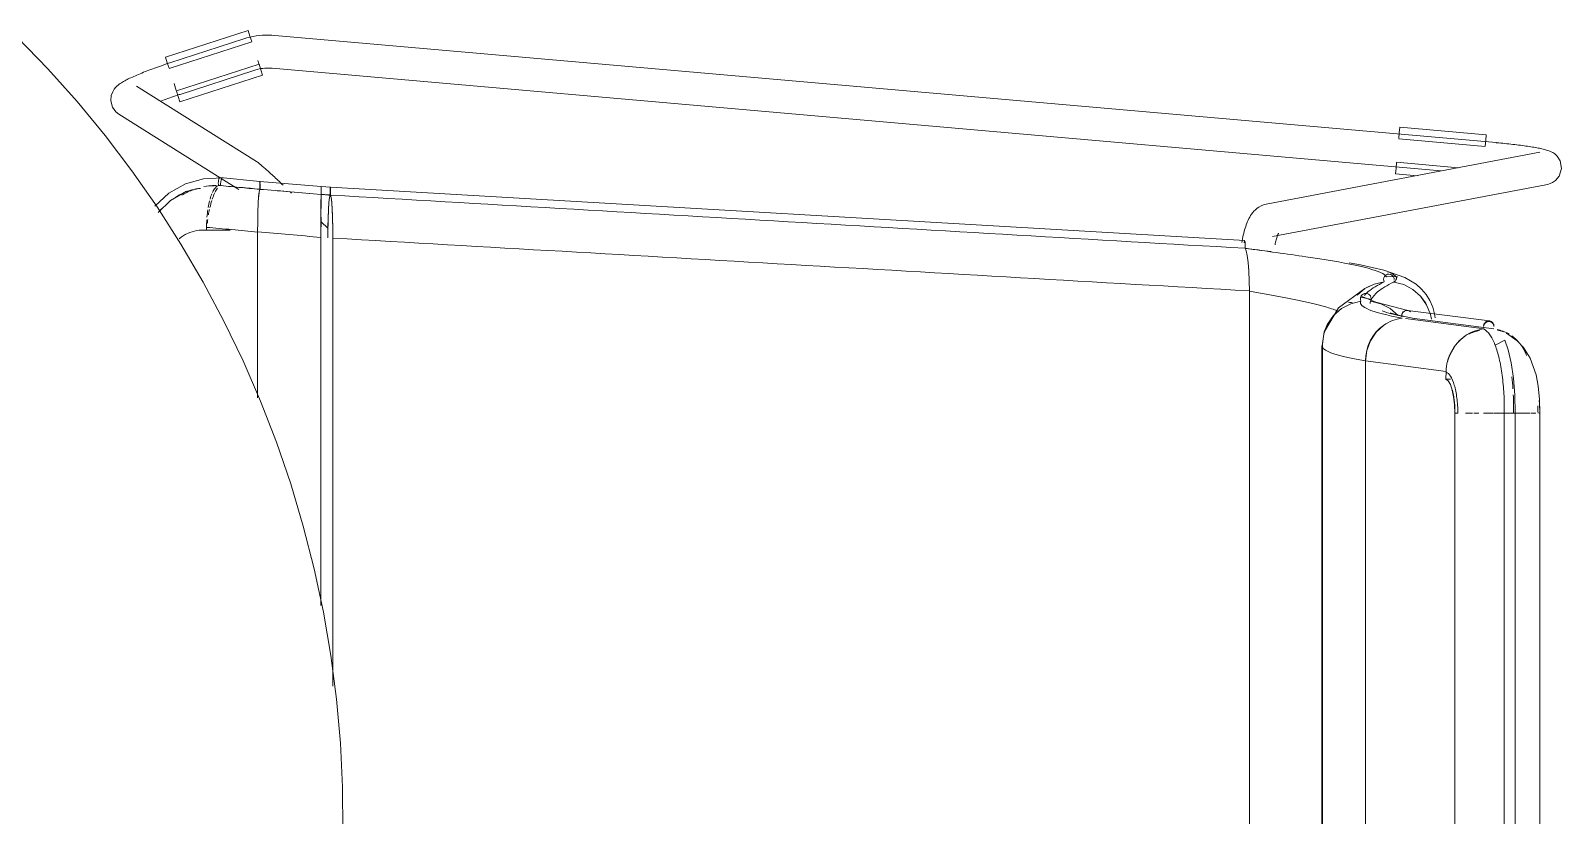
# Model space of a CAD drawing. Header units: millimetres. Extents: x 155927 to 317870, y -36033 to 97293.
# Drawn here: x 160035 to 160591, y 17441 to 17726 of the extents above; entities that cross this region are included whole.
import ezdxf

# ---------------------------------------------------------------- set-up
doc = ezdxf.new("R2010")
doc.units = ezdxf.units.MM
doc.header["$MEASUREMENT"] = 0
doc.layers.add('I-FURN', color=8, linetype='CONTINUOUS', lineweight=9)

msp = doc.modelspace()

# ---------------------------------------------------------------- linework, layer by layer
at = {"layer": 'I-FURN'}
for p, q in [((160041.52, 17712.1), (160030.39, 17723.6)), ((160084.22, 17716.26), (160114.23, 17725.95)), ((160085.53, 17712.21), (160115.54, 17721.9)), ((160112.6, 17722.95), (160085.78, 17714.23)), ((160112.64, 17722.96), (160112.6, 17722.95)), ((160113.73, 17723.29), (160112.64, 17722.96)), ((160114.84, 17723.57), (160113.73, 17723.29)), ((160114.23, 17725.95), (160114.86, 17723.99)), ((160115.96, 17723.82), (160114.84, 17723.57)), ((160114.86, 17723.99), (160115.5, 17722.02)), ((160117.08, 17724.01), (160115.96, 17723.82)), ((160118.21, 17724.16), (160117.08, 17724.01)), ((160119.35, 17724.27), (160118.21, 17724.16)), ((160120.49, 17724.33), (160119.35, 17724.27)), ((160121.63, 17724.34), (160120.49, 17724.33)), ((160122.78, 17724.31), (160121.63, 17724.34)), ((160123.91, 17724.23), (160122.78, 17724.31)), ((160567.24, 17685.28), (160123.91, 17724.23)), ((160084.85, 17714.3), (160084.22, 17716.26)), ((160117.73, 17715.09), (160118.11, 17713.93)), ((160052.18, 17700.17), (160041.52, 17712.1)), ((160072.7, 17709.34), (160073.25, 17709.58)), ((160073.25, 17709.58), (160073.81, 17709.82)), ((160073.81, 17709.82), (160074.39, 17710.06)), ((160074.39, 17710.06), (160074.98, 17710.31)), ((160074.98, 17710.31), (160075.59, 17710.56)), ((160075.59, 17710.56), (160076.22, 17710.81)), ((160076.22, 17710.81), (160076.86, 17711.06)), ((160076.86, 17711.06), (160077.51, 17711.32)), ((160077.51, 17711.32), (160078.18, 17711.57)), ((160078.18, 17711.57), (160078.85, 17711.82)), ((160078.85, 17711.82), (160079.54, 17712.08)), ((160079.54, 17712.08), (160080.24, 17712.33)), ((160080.24, 17712.33), (160080.95, 17712.59)), ((160080.95, 17712.59), (160081.66, 17712.84)), ((160081.66, 17712.84), (160082.39, 17713.09)), ((160082.39, 17713.09), (160083.11, 17713.34)), ((160083.11, 17713.34), (160083.85, 17713.59)), ((160083.85, 17713.59), (160084.58, 17713.84)), ((160084.58, 17713.84), (160085.32, 17714.08)), ((160085.49, 17712.33), (160084.85, 17714.3)), ((160085.32, 17714.08), (160085.78, 17714.23)), ((160118.14, 17713.83), (160088.14, 17704.14)), ((160089.44, 17700.1), (160119.45, 17709.79)), ((160089.49, 17702.82), (160116.31, 17711.53)), ((160116.31, 17711.53), (160116.94, 17711.73)), ((160116.94, 17711.73), (160117.58, 17711.89)), ((160117.58, 17711.89), (160118.23, 17712.03)), ((160118.18, 17713.71), (160118.82, 17711.74)), ((160118.23, 17712.03), (160118.88, 17712.15)), ((160118.82, 17711.74), (160119.45, 17709.79)), ((160118.88, 17712.15), (160119.54, 17712.24)), ((160119.54, 17712.24), (160120.2, 17712.3)), ((160120.2, 17712.3), (160120.86, 17712.33)), ((160120.86, 17712.33), (160121.52, 17712.34)), ((160121.52, 17712.34), (160122.18, 17712.32)), ((160122.18, 17712.32), (160122.84, 17712.28)), ((160122.84, 17712.28), (160122.86, 17712.28)), ((160122.86, 17712.28), (160547.21, 17675)), ((160065.02, 17703.78), (160065.58, 17704.7)), ((160065.58, 17704.7), (160066.1, 17705.32)), ((160066.1, 17705.32), (160066.57, 17705.79)), ((160066.57, 17705.79), (160066.99, 17706.16)), ((160066.99, 17706.16), (160067.4, 17706.47)), ((160067.4, 17706.47), (160067.79, 17706.75)), ((160067.79, 17706.75), (160068.18, 17707)), ((160068.18, 17707), (160068.57, 17707.25)), ((160068.57, 17707.25), (160068.97, 17707.48)), ((160068.97, 17707.48), (160069.38, 17707.71)), ((160069.38, 17707.71), (160069.8, 17707.94)), ((160069.8, 17707.94), (160070.24, 17708.17)), ((160070.24, 17708.17), (160070.7, 17708.4)), ((160070.7, 17708.4), (160071.17, 17708.63)), ((160071.17, 17708.63), (160071.66, 17708.86)), ((160071.66, 17708.86), (160072.17, 17709.1)), ((160072.17, 17709.1), (160072.7, 17709.34)), ((160117.21, 17678.44), (160073.63, 17705.74)), ((160087.3, 17706.72), (160088.1, 17704.24)), ((160088.81, 17702.05), (160088.17, 17704.03)), ((160062.35, 17687.83), (160052.18, 17700.17)), ((160064.32, 17700.43), (160064.5, 17702.4)), ((160064.91, 17698.2), (160064.32, 17700.43)), ((160064.5, 17702.4), (160065.02, 17703.78)), ((160082.51, 17700.38), (160083.14, 17700.61)), ((160083.14, 17700.61), (160083.77, 17700.85)), ((160083.77, 17700.85), (160084.42, 17701.08)), ((160084.42, 17701.08), (160085.07, 17701.32)), ((160085.07, 17701.32), (160085.74, 17701.55)), ((160085.74, 17701.55), (160086.41, 17701.79)), ((160086.41, 17701.79), (160087.09, 17702.02)), ((160087.09, 17702.02), (160087.78, 17702.26)), ((160087.78, 17702.26), (160088.47, 17702.49)), ((160088.47, 17702.49), (160089.16, 17702.71)), ((160089.44, 17700.1), (160088.81, 17702.05)), ((160089.16, 17702.71), (160089.49, 17702.82)), ((160066.13, 17696.47), (160064.91, 17698.2)), ((160066.13, 17696.47), (160067.26, 17695.57)), ((160067.26, 17695.57), (160104.02, 17672.54)), ((160072.03, 17675.08), (160062.35, 17687.83)), ((160531.86, 17686.75), (160532.04, 17688.81)), ((160532.04, 17688.81), (160532.22, 17690.86)), ((160532.22, 17690.86), (160563.63, 17688.1)), ((160563.63, 17688.1), (160563.45, 17686.05)), ((160583.09, 17681.8), (160483.79, 17662.99)), ((160531.85, 17686.63), (160563.26, 17683.87)), ((160563.45, 17686.05), (160563.27, 17683.99)), ((160567.39, 17685.27), (160567.24, 17685.28)), ((160568.15, 17685.2), (160567.39, 17685.27)), ((160568.9, 17685.13), (160568.15, 17685.2)), ((160569.64, 17685.06), (160568.9, 17685.13)), ((160570.39, 17684.99), (160569.64, 17685.06)), ((160571.13, 17684.91), (160570.39, 17684.99)), ((160571.86, 17684.83), (160571.13, 17684.91)), ((160572.59, 17684.75), (160571.86, 17684.83)), ((160573.3, 17684.67), (160572.59, 17684.75)), ((160574.01, 17684.59), (160573.3, 17684.67)), ((160574.71, 17684.5), (160574.01, 17684.59)), ((160575.4, 17684.42), (160574.71, 17684.5)), ((160576.08, 17684.33), (160575.4, 17684.42)), ((160576.74, 17684.24), (160576.08, 17684.33)), ((160577.39, 17684.15), (160576.74, 17684.24)), ((160578.02, 17684.06), (160577.39, 17684.15)), ((160578.64, 17683.97), (160578.02, 17684.06)), ((160579.24, 17683.88), (160578.64, 17683.97)), ((160579.83, 17683.79), (160579.24, 17683.88)), ((160580.4, 17683.7), (160579.83, 17683.79)), ((160580.95, 17683.6), (160580.4, 17683.7)), ((160581.48, 17683.51), (160580.95, 17683.6)), ((160582, 17683.42), (160581.48, 17683.51)), ((160582.49, 17683.32), (160582, 17683.42)), ((160582.97, 17683.23), (160582.49, 17683.32)), ((160583.43, 17683.13), (160582.97, 17683.23)), ((160583.87, 17683.03), (160583.43, 17683.13)), ((160584.3, 17682.93), (160583.87, 17683.03)), ((160584.71, 17682.83), (160584.3, 17682.93)), ((160585.12, 17682.72), (160584.71, 17682.83)), ((160585.51, 17682.6), (160585.12, 17682.72)), ((160585.91, 17682.48), (160585.51, 17682.6)), ((160586.31, 17682.34), (160585.91, 17682.48)), ((160586.74, 17682.17), (160586.31, 17682.34)), ((160587.22, 17681.95), (160586.74, 17682.17)), ((160587.78, 17681.65), (160587.22, 17681.95)), ((160117.21, 17678.44), (160117.54, 17678.22)), ((160117.54, 17678.22), (160117.79, 17678.04)), ((160117.79, 17678.04), (160118.02, 17677.87)), ((160118.02, 17677.87), (160118.24, 17677.69)), ((160118.24, 17677.69), (160118.47, 17677.51)), ((160118.47, 17677.51), (160118.7, 17677.32)), ((160118.7, 17677.32), (160118.94, 17677.12)), ((160118.94, 17677.12), (160119.19, 17676.91)), ((160119.19, 17676.91), (160119.46, 17676.68)), ((160119.46, 17676.68), (160119.74, 17676.43)), ((160119.74, 17676.43), (160120.03, 17676.18)), ((160530.91, 17675.99), (160531.09, 17678.05)), ((160553.58, 17676.2), (160531.1, 17678.18)), ((160588.48, 17681.17), (160587.78, 17681.65)), ((160589.39, 17680.32), (160588.48, 17681.17)), ((160590.43, 17678.66), (160589.39, 17680.32)), ((160590.91, 17675.9), (160590.43, 17678.66)), ((160081.18, 17661.96), (160072.03, 17675.08)), ((160097.97, 17672.2), (160091.45, 17670.33)), ((160104.88, 17672.49), (160097.97, 17672.2)), ((160103.99, 17672.61), (160118.48, 17671.19)), ((160104.39, 17672.31), (160110.84, 17668.27)), ((160118.41, 17670.64), (160118.39, 17670.25)), ((160118.43, 17670.93), (160118.41, 17670.64)), ((160118.41, 17670.63), (160118.43, 17670.93)), ((160118.45, 17671.12), (160118.43, 17670.93)), ((160118.45, 17671.12), (160118.48, 17671.19)), ((160118.48, 17671.19), (160118.45, 17671.12)), ((160118.48, 17671.19), (160140.68, 17669.36)), ((160118.5, 17671.13), (160118.48, 17671.19)), ((160118.48, 17671.19), (160118.5, 17671.12)), ((160118.53, 17670.94), (160118.5, 17671.13)), ((160118.5, 17671.12), (160118.53, 17670.93)), ((160118.55, 17670.65), (160118.53, 17670.94)), ((160118.53, 17670.93), (160118.55, 17670.64)), ((160120.03, 17676.18), (160120.34, 17675.9)), ((160120.34, 17675.9), (160120.66, 17675.62)), ((160120.66, 17675.62), (160121, 17675.32)), ((160121, 17675.32), (160121.35, 17675)), ((160121.35, 17675), (160121.71, 17674.67)), ((160121.71, 17674.67), (160122.09, 17674.33)), ((160122.09, 17674.33), (160122.48, 17673.97)), ((160122.48, 17673.97), (160122.88, 17673.6)), ((160122.88, 17673.6), (160123.3, 17673.22)), ((160123.3, 17673.22), (160123.72, 17672.83)), ((160123.72, 17672.83), (160124.16, 17672.43)), ((160124.16, 17672.43), (160124.6, 17672.01)), ((160124.6, 17672.01), (160125.06, 17671.59)), ((160125.06, 17671.59), (160125.52, 17671.16)), ((160125.52, 17671.16), (160125.99, 17670.72)), ((160125.99, 17670.72), (160126.47, 17670.27)), ((160530.73, 17673.95), (160530.91, 17675.99)), ((160530.73, 17673.95), (160538.63, 17673.25)), ((160587.67, 17670.83), (160586.87, 17670.45)), ((160588.75, 17671.57), (160587.67, 17670.83)), ((160590.08, 17673.15), (160588.75, 17671.57)), ((160590.08, 17673.15), (160590.91, 17675.9)), ((160085.44, 17666.94), (160080.29, 17662.2)), ((160091.45, 17670.33), (160085.44, 17666.94)), ((160091.85, 17667.62), (160086.02, 17664.26)), ((160118.01, 17665.71), (160117.86, 17663.23)), ((160117.87, 17663.27), (160118.01, 17665.71)), ((160118.19, 17667.45), (160118.01, 17665.71)), ((160118.02, 17665.73), (160118.19, 17667.45)), ((160118.19, 17667.45), (160118.39, 17668.34)), ((160118.39, 17668.34), (160118.19, 17667.45)), ((160118.39, 17670.25), (160118.38, 17669.8)), ((160118.38, 17669.79), (160118.39, 17670.25)), ((160118.38, 17669.8), (160118.38, 17669.31)), ((160118.38, 17669.3), (160118.38, 17669.79)), ((160118.38, 17669.31), (160118.38, 17668.81)), ((160118.38, 17668.81), (160118.38, 17669.3)), ((160118.38, 17668.81), (160118.39, 17668.34)), ((160118.39, 17668.34), (160118.38, 17668.81)), ((160118.39, 17670.25), (160118.41, 17670.63)), ((160118.58, 17669.81), (160118.57, 17670.26)), ((160118.57, 17670.26), (160118.58, 17669.81)), ((160118.57, 17668.35), (160118.58, 17668.82)), ((160118.58, 17668.82), (160118.57, 17668.35)), ((160118.58, 17669.32), (160118.58, 17669.81)), ((160118.58, 17669.81), (160118.58, 17669.32)), ((160118.58, 17668.82), (160118.58, 17669.32)), ((160118.58, 17669.32), (160118.58, 17668.82)), ((160126.47, 17670.27), (160126.95, 17669.82)), ((160129.44, 17667.46), (160129.94, 17666.97)), ((160140.66, 17665.64), (160140.64, 17663.89)), ((160140.64, 17663.89), (160140.66, 17665.63)), ((160140.66, 17665.63), (160140.67, 17666.52)), ((160140.67, 17666.52), (160140.66, 17665.64)), ((160140.68, 17669.11), (160140.67, 17668.82)), ((160140.67, 17668.81), (160140.68, 17669.1)), ((160140.67, 17668.82), (160140.67, 17668.43)), ((160140.67, 17668.43), (160140.67, 17668.81)), ((160140.67, 17667.98), (160140.67, 17668.43)), ((160140.67, 17668.43), (160140.67, 17667.98)), ((160140.67, 17667.49), (160140.67, 17667.98)), ((160140.67, 17667.98), (160140.67, 17667.49)), ((160140.67, 17666.99), (160140.67, 17667.49)), ((160140.67, 17667.49), (160140.67, 17666.99)), ((160140.67, 17666.52), (160140.67, 17666.99)), ((160140.67, 17666.99), (160140.67, 17666.52)), ((160144.04, 17669.09), (160140.68, 17669.36)), ((160140.68, 17669.29), (160140.68, 17669.36)), ((160140.68, 17669.36), (160140.68, 17669.29)), ((160140.68, 17669.29), (160140.68, 17669.36)), ((160140.68, 17669.36), (160140.68, 17669.3)), ((160140.68, 17669.3), (160140.68, 17669.11)), ((160140.68, 17669.1), (160140.68, 17669.29)), ((160140.68, 17669.29), (160140.68, 17669.1)), ((160140.68, 17669.11), (160140.68, 17669.29)), ((160140.68, 17668.81), (160140.68, 17669.11)), ((160140.68, 17669.1), (160140.68, 17668.81)), ((160140.68, 17668.81), (160140.69, 17668.42)), ((160140.69, 17668.43), (160140.68, 17668.81)), ((160140.69, 17667.98), (160140.69, 17668.43)), ((160140.69, 17668.42), (160140.69, 17667.97)), ((160140.69, 17667.48), (160140.69, 17667.98)), ((160140.69, 17667.97), (160140.69, 17667.48)), ((160140.69, 17667.48), (160140.69, 17666.98)), ((160140.69, 17666.99), (160140.69, 17667.48)), ((160140.69, 17666.52), (160140.69, 17666.99)), ((160140.69, 17666.98), (160140.69, 17666.51)), ((160140.7, 17665.62), (160140.71, 17663.87)), ((160140.71, 17663.87), (160140.7, 17665.62)), ((160143.73, 17665.34), (160143.54, 17663.59)), ((160143.94, 17666.24), (160143.73, 17665.34)), ((160143.94, 17668.15), (160143.93, 17667.7)), ((160143.93, 17667.7), (160143.93, 17667.21)), ((160143.93, 17667.21), (160143.93, 17666.71)), ((160143.93, 17666.71), (160143.94, 17666.24)), ((160143.96, 17668.53), (160143.94, 17668.15)), ((160143.98, 17668.83), (160143.96, 17668.53)), ((160144.01, 17669.02), (160143.98, 17668.83)), ((160144.04, 17669.09), (160144.01, 17669.02)), ((160144.04, 17669.09), (160475.95, 17649.8)), ((160144.07, 17669.02), (160144.04, 17669.09)), ((160144.09, 17668.83), (160144.07, 17669.02)), ((160144.11, 17668.54), (160144.09, 17668.83)), ((160144.13, 17668.16), (160144.11, 17668.54)), ((160144.14, 17667.71), (160144.13, 17668.16)), ((160144.15, 17667.22), (160144.14, 17667.71)), ((160144.14, 17666.25), (160144.15, 17666.72)), ((160144.35, 17665.36), (160144.14, 17666.25)), ((160144.15, 17666.72), (160144.15, 17667.22)), ((160144.54, 17663.61), (160144.35, 17665.36)), ((160486.03, 17651.2), (160585.32, 17670.01)), ((160585.74, 17670.1), (160585.32, 17670.01)), ((160586.25, 17670.24), (160585.74, 17670.1)), ((160586.87, 17670.45), (160586.25, 17670.24)), ((160089.8, 17648.48), (160081.18, 17661.96)), ((160086.02, 17664.26), (160081.55, 17659.99)), ((160117.68, 17656.7), (160117.75, 17660.14)), ((160117.75, 17660.13), (160117.68, 17656.7)), ((160117.75, 17660.2), (160117.86, 17663.24)), ((160117.86, 17663.23), (160117.75, 17660.13)), ((160140.63, 17661.39), (160140.62, 17658.25)), ((160140.62, 17658.25), (160140.63, 17661.38)), ((160140.64, 17663.89), (160140.63, 17661.39)), ((160140.63, 17661.39), (160140.64, 17663.88)), ((160140.71, 17663.87), (160140.73, 17661.37)), ((160140.73, 17661.37), (160140.71, 17663.87)), ((160143.37, 17661.09), (160143.25, 17657.98)), ((160143.54, 17663.59), (160143.37, 17661.09)), ((160144.7, 17661.11), (160144.54, 17663.61)), ((160144.83, 17657.98), (160144.7, 17661.11)), ((160478.86, 17659.89), (160478.46, 17659.35)), ((160479.32, 17660.42), (160478.86, 17659.89)), ((160479.84, 17660.94), (160479.32, 17660.42)), ((160480.43, 17661.45), (160479.84, 17660.94)), ((160481.12, 17661.93), (160480.43, 17661.45)), ((160481.91, 17662.37), (160481.12, 17661.93)), ((160482.81, 17662.73), (160481.91, 17662.37)), ((160483.79, 17662.99), (160482.81, 17662.73)), ((160099.1, 17653.49), (160099.1, 17654.54)), ((160117.67, 17656.6), (160117.65, 17652.84)), ((160117.65, 17652.96), (160117.67, 17656.6)), ((160140.62, 17654.69), (160140.62, 17658.25)), ((160140.62, 17658.25), (160140.62, 17654.69)), ((160143.29, 17654.12), (160140.62, 17656.69)), ((160140.62, 17654.69), (160140.62, 17650.9)), ((160140.62, 17650.9), (160140.62, 17654.68)), ((160140.74, 17654.69), (160140.74, 17658.25)), ((160140.74, 17658.24), (160140.74, 17654.69)), ((160143.17, 17654.43), (160143.14, 17650.74)), ((160143.25, 17657.98), (160143.17, 17654.43)), ((160144.91, 17654.42), (160144.83, 17657.98)), ((160144.93, 17650.63), (160144.91, 17654.42)), ((160476.11, 17654.28), (160475.93, 17653.66)), ((160476.31, 17654.89), (160476.11, 17654.28)), ((160476.51, 17655.48), (160476.31, 17654.89)), ((160476.73, 17656.06), (160476.51, 17655.48)), ((160476.97, 17656.63), (160476.73, 17656.06)), ((160477.22, 17657.19), (160476.97, 17656.63)), ((160477.49, 17657.74), (160477.22, 17657.19)), ((160477.78, 17658.28), (160477.49, 17657.74)), ((160478.1, 17658.82), (160477.78, 17658.28)), ((160478.46, 17659.35), (160478.1, 17658.82)), ((160097.88, 17634.67), (160089.8, 17648.48)), ((160107.61, 17653.55), (160097.85, 17653.55)), ((160117.65, 17652.84), (160117.65, 17592.72)), ((160117.65, 17592.72), (160117.65, 17652.84)), ((160140.62, 17517.26), (160140.62, 17650.9)), ((160140.62, 17650.9), (160140.62, 17517.26)), ((160144.93, 17488.04), (160144.93, 17650.63)), ((160144.93, 17650.63), (160144.93, 17488.04)), ((160475.04, 17649.69), (160474.92, 17648.99)), ((160475.16, 17650.39), (160475.04, 17649.69)), ((160475.3, 17651.07), (160475.16, 17650.39)), ((160475.44, 17651.74), (160475.3, 17651.07)), ((160475.6, 17652.39), (160475.44, 17651.74)), ((160475.76, 17653.03), (160475.6, 17652.39)), ((160475.93, 17653.66), (160475.76, 17653.03)), ((160475.8, 17649.26), (160475.77, 17648.88)), ((160475.77, 17648.88), (160475.8, 17649.26)), ((160475.84, 17649.55), (160475.8, 17649.26)), ((160475.8, 17649.26), (160475.84, 17649.55)), ((160475.95, 17649.8), (160475.89, 17649.73)), ((160475.89, 17649.74), (160475.95, 17649.8)), ((160476.09, 17649.23), (160476.05, 17649.53)), ((160476.05, 17649.53), (160476.09, 17649.24)), ((160476.09, 17649.24), (160476.13, 17648.85)), ((160476.13, 17648.85), (160476.09, 17649.23)), ((160476.15, 17648.39), (160476.13, 17648.85)), ((160476.13, 17648.85), (160476.15, 17648.39)), ((160487.05, 17648.65), (160486.96, 17648.16)), ((160487.15, 17649.12), (160487.05, 17648.65)), ((160487.26, 17649.57), (160487.15, 17649.12)), ((160487.36, 17649.99), (160487.26, 17649.57)), ((160487.47, 17650.38), (160487.36, 17649.99)), ((160487.58, 17650.75), (160487.47, 17650.38)), ((160487.69, 17651.08), (160487.58, 17650.75)), ((160487.79, 17651.39), (160487.69, 17651.08)), ((160487.89, 17651.66), (160487.79, 17651.39)), ((160487.99, 17651.89), (160487.89, 17651.66)), ((160488.08, 17652.08), (160487.99, 17651.89)), ((160488.15, 17652.23), (160488.08, 17652.08)), ((160488.2, 17652.32), (160488.15, 17652.23)), ((160488.24, 17652.39), (160488.2, 17652.32)), ((160488.26, 17652.42), (160488.24, 17652.39)), ((160476.14, 17646.93), (160476.15, 17647.4)), ((160476.15, 17647.4), (160476.14, 17646.93)), ((160476.14, 17646.93), (160476.54, 17646.03)), ((160476.54, 17646.03), (160476.14, 17646.93)), ((160476.16, 17647.9), (160476.15, 17648.39)), ((160476.15, 17648.39), (160476.16, 17647.9)), ((160476.15, 17647.4), (160476.16, 17647.9)), ((160476.16, 17647.9), (160476.15, 17647.4)), ((160476.54, 17646.03), (160476.9, 17644.29)), ((160476.9, 17644.28), (160476.54, 17646.03)), ((160476.9, 17644.28), (160477.21, 17641.82)), ((160477.21, 17641.79), (160476.9, 17644.28)), ((160477.45, 17638.68), (160477.21, 17641.79)), ((160477.22, 17641.79), (160477.45, 17638.73)), ((160477.45, 17638.69), (160477.6, 17635.21)), ((160477.61, 17635.15), (160477.45, 17638.68)), ((160517.93, 17640.95), (160513.86, 17641.69)), ((160526.45, 17639.06), (160517.93, 17640.95)), ((160534.08, 17636.39), (160526.45, 17639.06)), ((160527.38, 17637.32), (160526.98, 17637.03)), ((160526.98, 17637.03), (160527.39, 17637.31)), ((160527.84, 17637.5), (160527.38, 17637.32)), ((160527.39, 17637.31), (160527.84, 17637.5)), ((160527.84, 17637.5), (160528.33, 17637.56)), ((160528.33, 17637.56), (160527.84, 17637.5)), ((160528.33, 17637.56), (160528.81, 17637.48)), ((160528.82, 17637.49), (160528.33, 17637.56)), ((160528.81, 17637.48), (160529.27, 17637.29)), ((160529.27, 17637.29), (160528.82, 17637.49)), ((160105.4, 17620.55), (160097.88, 17634.67)), ((160477.61, 17635.15), (160477.67, 17631.46)), ((160477.67, 17631.38), (160477.61, 17635.15)), ((160510, 17625.38), (160519.53, 17632.36)), ((160519.61, 17632.31), (160516.77, 17629.91)), ((160516.77, 17629.91), (160519.61, 17632.3)), ((160519.53, 17632.36), (160521.28, 17633.25)), ((160522.93, 17633.95), (160519.61, 17632.31)), ((160519.61, 17632.3), (160522.94, 17633.94)), ((160526.55, 17634.73), (160522.93, 17633.95)), ((160522.94, 17633.94), (160526.55, 17634.73)), ((160526.37, 17635.71), (160526.46, 17636.2)), ((160526.46, 17636.2), (160526.37, 17635.71)), ((160526.4, 17635.21), (160526.37, 17635.71)), ((160526.37, 17635.71), (160526.4, 17635.21)), ((160526.55, 17634.73), (160526.4, 17635.21)), ((160526.4, 17635.21), (160526.55, 17634.73)), ((160526.46, 17636.2), (160526.67, 17636.65)), ((160526.66, 17636.65), (160526.46, 17636.2)), ((160526.98, 17637.03), (160526.66, 17636.65)), ((160526.67, 17636.65), (160526.98, 17637.03)), ((160531.28, 17636.76), (160527.43, 17636.56)), ((160529.27, 17637.29), (160529.66, 17636.99)), ((160529.66, 17636.99), (160529.27, 17637.29)), ((160529.66, 17636.99), (160529.97, 17636.6)), ((160529.97, 17636.6), (160529.66, 17636.99)), ((160529.97, 17636.6), (160530.16, 17636.14)), ((160530.17, 17636.15), (160529.97, 17636.6)), ((160530.2, 17635.15), (160530.03, 17634.68)), ((160530.03, 17634.68), (160530.2, 17635.15)), ((160533.66, 17633.78), (160530.03, 17634.68)), ((160530.16, 17636.14), (160530.24, 17635.65)), ((160530.24, 17635.65), (160530.17, 17636.15)), ((160530.96, 17635.59), (160531.28, 17636.76)), ((160536.98, 17632.04), (160533.66, 17633.78)), ((160538.19, 17633.89), (160534.08, 17636.39)), ((160539.81, 17629.56), (160536.98, 17632.04)), ((160540.15, 17632.15), (160538.19, 17633.89)), ((160541.84, 17630.17), (160540.15, 17632.15)), ((160477.67, 17247.98), (160477.67, 17631.38)), ((160477.67, 17631.38), (160477.67, 17247.98)), ((160511.05, 17625.07), (160514.44, 17626.83)), ((160514.44, 17626.83), (160511.05, 17625.08)), ((160518.16, 17627.73), (160514.44, 17626.83)), ((160517.96, 17628.69), (160518.04, 17629.18)), ((160518.04, 17629.18), (160517.96, 17628.69)), ((160518, 17628.19), (160517.96, 17628.69)), ((160517.96, 17628.69), (160518, 17628.2)), ((160518, 17628.2), (160518.16, 17627.73)), ((160518.16, 17627.72), (160518, 17628.19)), ((160518.24, 17629.64), (160518.04, 17629.18)), ((160518.04, 17629.18), (160518.24, 17629.63)), ((160521.95, 17628.4), (160518.06, 17629.24)), ((160523.51, 17627.37), (160518.19, 17629.54)), ((160518.56, 17630.02), (160518.24, 17629.64)), ((160518.24, 17629.63), (160518.56, 17630.01)), ((160518.56, 17630.01), (160518.96, 17630.31)), ((160518.96, 17630.31), (160518.56, 17630.02)), ((160518.96, 17630.31), (160519.42, 17630.5)), ((160519.42, 17630.5), (160518.96, 17630.31)), ((160519.91, 17630.57), (160519.42, 17630.5)), ((160519.42, 17630.5), (160519.91, 17630.56)), ((160520.4, 17630.5), (160519.91, 17630.57)), ((160519.91, 17630.56), (160520.4, 17630.5)), ((160520.4, 17630.5), (160520.86, 17630.31)), ((160520.86, 17630.31), (160520.4, 17630.5)), ((160520.86, 17630.31), (160521.26, 17630.01)), ((160521.27, 17630.02), (160520.86, 17630.31)), ((160521.26, 17630.01), (160521.58, 17629.63)), ((160521.58, 17629.64), (160521.27, 17630.02)), ((160521.78, 17629.18), (160521.58, 17629.64)), ((160521.58, 17629.63), (160521.78, 17629.18)), ((160521.82, 17628.19), (160521.66, 17627.72)), ((160521.67, 17627.73), (160521.83, 17628.2)), ((160525.38, 17626.83), (160521.67, 17627.73)), ((160521.78, 17629.18), (160521.86, 17628.69)), ((160521.87, 17628.69), (160521.78, 17629.18)), ((160521.86, 17628.69), (160521.82, 17628.19)), ((160521.83, 17628.2), (160521.87, 17628.69)), ((160535.13, 17624.4), (160523.51, 17627.37)), ((160528.77, 17625.08), (160525.38, 17626.83)), ((160539.81, 17629.56), (160541.68, 17626.99)), ((160541.98, 17626.48), (160539.81, 17629.56)), ((160543.21, 17627.98), (160541.84, 17630.17)), ((160543.39, 17622.96), (160541.98, 17626.48)), ((160544.24, 17625.61), (160543.21, 17627.98)), ((160504.88, 17616.72), (160510, 17625.38)), ((160508.17, 17622.57), (160506, 17619.43)), ((160506.01, 17619.43), (160508.18, 17622.57)), ((160511.05, 17625.08), (160508.17, 17622.57)), ((160508.18, 17622.57), (160511.05, 17625.07)), ((160528.74, 17623.57), (160531.18, 17622.82)), ((160531.65, 17622.57), (160528.77, 17625.08)), ((160531.18, 17622.82), (160537.47, 17621.44)), ((160533.03, 17623.04), (160532.95, 17622.55)), ((160532.95, 17622.55), (160532.99, 17622.05)), ((160533.22, 17623.5), (160533.03, 17623.04)), ((160533.52, 17623.88), (160533.22, 17623.5)), ((160533.91, 17624.17), (160533.52, 17623.88)), ((160534.35, 17624.36), (160533.91, 17624.17)), ((160562.84, 17617.74), (160534.28, 17621.44)), ((160534.82, 17624.43), (160534.35, 17624.36)), ((160535.28, 17624.36), (160534.82, 17624.43)), ((160564.82, 17620.56), (160535.05, 17624.41)), ((160535.73, 17624.17), (160535.28, 17624.36)), ((160536.11, 17623.88), (160535.73, 17624.17)), ((160566.38, 17617.72), (160536.69, 17621.56)), ((160543.38, 17622.96), (160543.75, 17621.21)), ((160543.75, 17621.22), (160543.39, 17622.96)), ((160544.9, 17623.1), (160544.24, 17625.61)), ((160545.05, 17621.68), (160544.9, 17623.1)), ((160112.35, 17606.14), (160105.4, 17620.55)), ((160504.02, 17611.53), (160504.81, 17616.57)), ((160504.17, 17612.07), (160504.65, 17615.86)), ((160504.64, 17615.86), (160504.17, 17612.07)), ((160506, 17619.43), (160504.64, 17615.86)), ((160504.65, 17615.86), (160506.01, 17619.43)), ((160504.81, 17616.57), (160506.18, 17619.75)), ((160523.64, 17616.47), (160521.56, 17613.35)), ((160526.38, 17618.95), (160523.64, 17616.47)), ((160562.85, 17618.18), (160560.41, 17618.49)), ((160571.01, 17616.08), (160570.82, 17616.18)), ((160574.91, 17613.4), (160571.01, 17616.08)), ((160504.01, 17611.54), (160504.01, 17306.74)), ((160504.17, 17267.29), (160504.17, 17612.07)), ((160504.17, 17612.07), (160504.17, 17267.29)), ((160520.24, 17609.81), (160519.76, 17606.04)), ((160521.56, 17613.35), (160520.24, 17609.81)), ((160570.41, 17613.54), (160566.87, 17611.78)), ((160571.57, 17610.08), (160570.41, 17613.54)), ((160572.67, 17605.39), (160571.57, 17610.08)), ((160577.21, 17610.92), (160574.91, 17613.4)), ((160579.6, 17607.04), (160577.21, 17610.92)), ((160118.71, 17591.46), (160112.35, 17606.14)), ((160519.76, 17606.04), (160549.04, 17602.18)), ((160519.76, 17273.33), (160519.76, 17606.04)), ((160519.76, 17606.04), (160519.76, 17273.33)), ((160573.51, 17599.77), (160572.67, 17605.39)), ((160581.72, 17600.99), (160579.6, 17607.04)), ((160549.04, 17602.18), (160548.97, 17599.46)), ((160550.64, 17599.46), (160548.97, 17599.46)), ((160548.97, 17599.46), (160549.84, 17598.82)), ((160549.84, 17598.82), (160550.62, 17597.47)), ((160574, 17593.65), (160573.51, 17599.77)), ((160582.51, 17596.96), (160581.72, 17600.99)), ((160550.62, 17597.47), (160551.29, 17595.49)), ((160551.29, 17595.49), (160551.8, 17593)), ((160551.8, 17593), (160552.12, 17590.14)), ((160574.1, 17587.11), (160574, 17593.65)), ((160583.02, 17592.14), (160582.51, 17596.96)), ((160124.49, 17576.54), (160118.71, 17591.46)), ((160552.12, 17590.14), (160552.23, 17587.11)), ((160583.13, 17587.11), (160583.02, 17592.14)), ((160552.23, 17587.11), (160552.23, 17292.25)), ((160552.29, 17292.26), (160552.29, 17587.11)), ((160556.14, 17587.11), (160558.61, 17587.11)), ((160559.13, 17587.11), (160560.97, 17587.11)), ((160562.6, 17587.11), (160566.16, 17587.11)), ((160570.16, 17587.11), (160566.35, 17587.11)), ((160566.35, 17587.11), (160570.16, 17587.11)), ((160570.13, 17587.11), (160570.13, 17292.26)), ((160570.24, 17587.11), (160574.09, 17587.11)), ((160570.47, 17587.11), (160570.24, 17587.11)), ((160570.8, 17587.11), (160570.47, 17587.11)), ((160571.22, 17587.11), (160570.8, 17587.11)), ((160571.69, 17587.11), (160571.22, 17587.11)), ((160572.19, 17587.11), (160571.69, 17587.11)), ((160572.68, 17587.11), (160572.19, 17587.11)), ((160573.13, 17587.11), (160572.68, 17587.11)), ((160573.52, 17587.11), (160573.13, 17587.11)), ((160573.83, 17587.11), (160573.52, 17587.11)), ((160574.03, 17587.11), (160573.83, 17587.11)), ((160576.88, 17587.11), (160573.85, 17587.11)), ((160573.85, 17587.11), (160576.87, 17587.11)), ((160574.1, 17587.11), (160574.03, 17587.11)), ((160574.09, 17292.26), (160574.09, 17587.11)), ((160577.03, 17587.11), (160579.61, 17587.11)), ((160579.89, 17587.11), (160581.64, 17587.11)), ((160582.83, 17587.11), (160583.12, 17587.11)), ((160583.13, 17587.11), (160582.96, 17587.11)), ((160583.13, 17292.26), (160583.13, 17587.11)), ((160129.66, 17561.4), (160124.49, 17576.54)), ((160134.22, 17546.07), (160129.66, 17561.4)), ((160138.17, 17530.56), (160134.22, 17546.07)), ((160141.49, 17514.91), (160138.17, 17530.56)), ((160144.18, 17499.14), (160141.49, 17514.91)), ((160146.25, 17483.28), (160144.18, 17499.14)), ((160147.67, 17467.34), (160146.25, 17483.28)), ((160148.46, 17451.36), (160147.67, 17467.34)), ((160148.6, 17435.36), (160148.46, 17451.36))]:
    msp.add_line(p, q, dxfattribs=at)
for centre, major_axis, ratio, start_param, end_param in [((160534.83, 17605.91), (0, -15.78), 0.955139, 3.495799, 3.737346), ((160534.83, 17605.91), (0, -15.78), 0.955139, 3.254129, 3.495629), ((160534.82, 17622.47), (0, -1.96), 0.955139, 2.379629, 4.923331), ((160534.83, 17605.91), (0, -15.78), 0.955139, 3.737469, 4.704147), ((160578.86, 17587.11), (0, 12.4), 0.287441, 4.712389, 4.932602), ((160567.38, 17587.11), (15.75, 0), 0.000004, 2.669107, 2.851347)]:
    msp.add_ellipse(centre, major_axis=major_axis, ratio=ratio, start_param=start_param, end_param=end_param, dxfattribs=at)
for points, knots in [([(160103.43, 17669.77), (160103.41, 17669.92), (160103.38, 17670.2), (160103.36, 17670.63), (160103.37, 17671), (160103.4, 17671.29), (160103.43, 17671.56), (160103.48, 17671.81), (160103.54, 17672.04), (160103.61, 17672.23), (160103.71, 17672.43), (160103.79, 17672.53), (160103.84, 17672.56)], [0, 0, 0, 0, 0.0555556, 0.1111111, 0.1666667, 0.1944444, 0.2222222, 0.2777778, 0.3055556, 0.3333333, 0.3888889, 0.4444444, 0.4444444, 0.4444444, 0.4444444]), ([(160087.97, 17665.57), (160088.86, 17666.14), (160091.68, 17667.8), (160094.79, 17668.41), (160096.93, 17668.7)], [0.591443, 0.591443, 0.591443, 0.591443, 0.6666667, 0.8236682, 0.8236682, 0.8236682, 0.8236682]), ([(160095.83, 17668.7), (160094.48, 17668.3), (160092.52, 17667.57), (160090.69, 17666.57), (160090.12, 17666.22)], [0.2297626, 0.2297626, 0.2297626, 0.2297626, 0.3333333, 0.3824546, 0.3824546, 0.3824546, 0.3824546]), ([(160101.28, 17667.25), (160101.6, 17667.94), (160102.29, 17669.07), (160103.04, 17669.63), (160103.43, 17669.77)], [0.6690305, 0.6690305, 0.6690305, 0.6690305, 0.8333333, 1, 1, 1, 1]), ([(160140.69, 17666.52), (160137, 17666.82), (160131.66, 17667.26), (160126.33, 17667.71), (160124.68, 17667.84)], [0, 0, 0, 0, 0.5, 0.7233886, 0.7233886, 0.7233886, 0.7233886]), ([(160143.14, 17650.74), (160143.15, 17653.26), (160143.2, 17657.03), (160143.37, 17661.21), (160143.59, 17664.56), (160143.8, 17665.95), (160143.94, 17666.24)], [-0.996036, -0.996036, -0.996036, -0.996036, -0.6666667, -0.5, -0.3333333, 0, 0, 0, 0]), ([(160144.04, 17669.09), (160144.06, 17669.09), (160144.09, 17668.95), (160144.12, 17668.56), (160144.13, 17668.18), (160144.15, 17667.72), (160144.15, 17667.22), (160144.15, 17666.72), (160144.14, 17666.4), (160144.14, 17666.25)], [-0.498493, -0.498493, -0.498493, -0.498493, -0.375, -0.3125, -0.25, -0.1875, -0.125, -0.0625, 0, 0, 0, 0]), ([(160144.14, 17666.25), (160144.28, 17665.97), (160144.49, 17664.59), (160144.71, 17661.23), (160144.84, 17658.06), (160144.91, 17654.46), (160144.93, 17651.91), (160144.93, 17650.63)], [-1, -1, -1, -1, -0.666667, -0.5, -0.333333, -0.166667, 0, 0, 0, 0]), ([(160089.21, 17650.38), (160090.11, 17651.15), (160093.11, 17653.08), (160096.71, 17653.71), (160099.1, 17653.49)], [0.5, 0.5, 0.5, 0.5, 0.6666667, 1, 1, 1, 1]), ([(160476.14, 17646.93), (160483.69, 17645.91), (160498.9, 17643.88), (160517.34, 17640.83), (160525.64, 17638.39), (160527.23, 17636.97), (160527.43, 17636.56)], [0, 0, 0, 0, 0.25, 0.5, 0.75, 0.8499411, 0.8499411, 0.8499411, 0.8499411]), ([(160527.83, 17638.45), (160528.45, 17638.22), (160531.36, 17636.96), (160531.59, 17635.71), (160530.03, 17634.68)], [0.6929173, 0.6929173, 0.6929173, 0.6929173, 0.75, 1, 1, 1, 1]), ([(160526.55, 17634.73), (160524.14, 17633.57), (160521.48, 17631.94), (160519.81, 17630.31), (160519.42, 17629.85)], [0, 0, 0, 0, 0.5, 0.6963068, 0.6963068, 0.6963068, 0.6963068]), ([(160530.03, 17634.68), (160527.63, 17633.52), (160524.2, 17631.43), (160522.42, 17629.34), (160521.95, 17628.4)], [0, 0, 0, 0, 0.5, 0.9025383, 0.9025383, 0.9025383, 0.9025383]), ([(160477.67, 17631.38), (160483.05, 17630.41), (160493.83, 17628.46), (160504.55, 17626.03), (160508.79, 17624.57), (160509.94, 17624.08)], [0, 0, 0, 0, 0.25, 0.5, 0.625, 0.625, 0.625, 0.625]), ([(160566.43, 17618.59), (160566.43, 17618.74), (160566.41, 17618.96), (160566.34, 17619.25), (160566.25, 17619.52), (160566.06, 17619.84), (160565.78, 17620.16), (160565.42, 17620.39), (160565.07, 17620.52), (160564.76, 17620.57), (160564.48, 17620.58), (160564.22, 17620.54), (160563.97, 17620.47), (160563.72, 17620.36), (160563.41, 17620.16), (160563.08, 17619.84), (160562.84, 17619.44), (160562.73, 17619.09), (160562.68, 17618.83), (160562.66, 17618.67), (160562.66, 17618.59)], [0.1111111, 0.1111111, 0.1111111, 0.1111111, 0.1666667, 0.1944444, 0.2222222, 0.2777778, 0.3333333, 0.3888889, 0.4444444, 0.4791667, 0.5138889, 0.5486111, 0.5833333, 0.6180556, 0.6527778, 0.7222222, 0.7916667, 0.8263889, 0.8611111, 0.8888889, 0.8888889, 0.8888889, 0.8888889]), ([(160562.75, 17618.99), (160562.79, 17619.11), (160562.89, 17619.34), (160563.17, 17619.75), (160563.71, 17620.21), (160564.59, 17620.46), (160565.37, 17620.23), (160565.88, 17619.84), (160566.17, 17619.45), (160566.36, 17619), (160566.4, 17618.67), (160566.41, 17618.5)], [-0.8125, -0.8125, -0.8125, -0.8125, -0.765625, -0.71875, -0.625, -0.5, -0.375, -0.3125, -0.25, -0.1875, -0.125, -0.125, -0.125, -0.125]), ([(160571.92, 17615.8), (160571.22, 17616.21), (160569.82, 17616.93), (160568.31, 17617.3), (160567.57, 17617.46)], [0.7227363, 0.7227363, 0.7227363, 0.7227363, 0.8333333, 0.9365189, 0.9365189, 0.9365189, 0.9365189]), ([(160504.02, 17611.53), (160504.01, 17610.71), (160506.4, 17608.88), (160514.04, 17607.04), (160519.76, 17606.04)], [0.0892847, 0.0892847, 0.0892847, 0.0892847, 0.5, 1, 1, 1, 1]), ([(160549.6, 17605.71), (160549.92, 17606.95), (160551.35, 17610.47), (160553.81, 17613.77), (160555.96, 17614.91)], [-0.8333333, -0.8333333, -0.8333333, -0.8333333, -0.6666667, -0.3333333, -0.3333333, -0.3333333, -0.3333333]), ([(160566.87, 17611.78), (160567.41, 17610.36), (160568.41, 17607.03), (160569.5, 17600.96), (160570.13, 17594.11), (160570.21, 17589.45), (160570.16, 17587.11)], [0.3397465, 0.3397465, 0.3397465, 0.3397465, 0.5, 0.6666667, 0.8333333, 0.9999948, 0.9999948, 0.9999948, 0.9999948]), ([(160578.29, 17607.98), (160578.1, 17608.49), (160577.54, 17609.84), (160576.8, 17611.09), (160576.27, 17611.82)], [0.260519, 0.260519, 0.260519, 0.260519, 0.3333333, 0.4544474, 0.4544474, 0.4544474, 0.4544474])]:
    msp.add_open_spline(points, degree=3, knots=knots, dxfattribs=at)
for points in [[(160104.74, 17672.43), (160104.69, 17672.39), (160104.6, 17672.26), (160104.46, 17671.97), (160104.35, 17671.58), (160104.25, 17671.13), (160104.19, 17670.63), (160104.15, 17670.14), (160104.16, 17669.82), (160104.16, 17669.67)], [(160098.15, 17669.43), (160099.38, 17669.62), (160100.64, 17669.66), (160101.9, 17669.67)], [(160102.6, 17669.73), (160101.7, 17669.72), (160100.8, 17669.66), (160099.91, 17669.56)], [(160100.38, 17664.79), (160100.58, 17665.52), (160100.82, 17666.16), (160101.07, 17666.76)], [(160102, 17666.94), (160101.71, 17666.31), (160101.43, 17665.57), (160101.17, 17664.75)], [(160103.08, 17668.76), (160102.75, 17668.36), (160102.43, 17667.83), (160102.12, 17667.19)], [(160103.43, 17669.77), (160105.87, 17669.54), (160110.83, 17669.06), (160115.86, 17668.58), (160118.39, 17668.34)], [(160111.49, 17669.06), (160113.77, 17668.83), (160116.08, 17668.6), (160118.39, 17668.37)], [(160140.67, 17666.52), (160136.95, 17666.83), (160129.52, 17667.43), (160122.09, 17668.03), (160118.39, 17668.34)], [(160140.67, 17666.52), (160141.25, 17666.48), (160142.4, 17666.39), (160143.56, 17666.3), (160144.14, 17666.25)], [(160140.69, 17666.51), (160141.23, 17666.47), (160142.31, 17666.38), (160143.4, 17666.29), (160143.94, 17666.24)], [(160143.94, 17666.24), (160143.92, 17666.84), (160143.93, 17668.35), (160144, 17669.09), (160144.04, 17669.09)], [(160476.14, 17646.93), (160420.9, 17650.15), (160310.31, 17656.59), (160199.54, 17663.03), (160144.14, 17666.25)], [(160081.57, 17659.94), (160081.96, 17660.4), (160082.35, 17660.86), (160082.75, 17661.31)], [(160099.26, 17658.25), (160099.34, 17659.16), (160099.44, 17660.04), (160099.56, 17660.89)], [(160099.7, 17661.74), (160099.84, 17662.58), (160100.01, 17663.39), (160100.19, 17664.13)], [(160100.16, 17661.06), (160100.02, 17660.42), (160099.88, 17659.75), (160099.76, 17659.07)], [(160101.01, 17664.32), (160100.76, 17663.52), (160100.53, 17662.64), (160100.31, 17661.72)], [(160099.1, 17654.54), (160099.1, 17655.49), (160099.14, 17656.41), (160099.19, 17657.32)], [(160099.1, 17654.54), (160102.12, 17654.28), (160108.27, 17653.74), (160114.51, 17653.15), (160117.65, 17652.84)], [(160099.51, 17657.38), (160099.45, 17656.91), (160099.39, 17656.43), (160099.35, 17655.95)], [(160097.58, 17653.54), (160098.08, 17653.55), (160098.59, 17653.54), (160099.1, 17653.49)], [(160117.65, 17652.96), (160121.47, 17652.62), (160125.29, 17652.27), (160129.12, 17651.93)], [(160129.12, 17651.93), (160132.95, 17651.58), (160136.78, 17651.24), (160140.62, 17650.9)], [(160144.93, 17650.63), (160200.46, 17647.44), (160255.99, 17644.24), (160311.42, 17641.05)], [(160476.15, 17646.92), (160479.27, 17646.52), (160482.43, 17646.13), (160485.55, 17645.73)], [(160311.42, 17641.05), (160366.89, 17637.85), (160422.31, 17634.66), (160477.67, 17631.46)], [(160513.69, 17627.33), (160514.16, 17627.28), (160514.63, 17627.22), (160515.09, 17627.17)], [(160518.16, 17627.72), (160517.61, 17626.7), (160519.58, 17624.65), (160527.64, 17622.61), (160533.14, 17621.58)], [(160521.66, 17627.72), (160521.53, 17627.47), (160521.49, 17627.21), (160521.54, 17626.96)], [(160525.82, 17624.19), (160527.71, 17623.53), (160530.52, 17622.87), (160533.56, 17622.21)], [(160562.84, 17617.74), (160561.6, 17617.59), (160559.23, 17617.01), (160555.89, 17615.25), (160553.05, 17612.72), (160550.86, 17609.57), (160549.44, 17605.97), (160549.08, 17603.47), (160549.04, 17602.18)], [(160557.33, 17615.76), (160558.59, 17616.45), (160559.95, 17616.86), (160561.34, 17617.19)], [(160562.83, 17617.54), (160563.56, 17617.19), (160564.97, 17615.88), (160566.23, 17613.41), (160566.8, 17611.95)], [(160567.72, 17617.27), (160568.4, 17617.12), (160569.08, 17616.91), (160569.73, 17616.66)], [(160575.64, 17612.61), (160574.85, 17613.56), (160573.93, 17614.36), (160572.95, 17615.12)], [(160504.17, 17612.07), (160504.07, 17611.89), (160504.02, 17611.72), (160504.02, 17611.54)], [(160549.05, 17601.93), (160549.61, 17601.8), (160550.71, 17600.86), (160552.11, 17597.53), (160553.07, 17592.74), (160553.33, 17589), (160553.36, 17587.11)], [(160572.88, 17600.26), (160573.06, 17598.85), (160573.23, 17597.4), (160573.34, 17595.92)], [(160552.28, 17587.95), (160552.23, 17590.72), (160551.87, 17593.27), (160551.34, 17595.49)], [(160573.46, 17593.71), (160573.57, 17591.53), (160573.6, 17589.33), (160573.56, 17587.11)], [(160582.85, 17591.71), (160582.98, 17590.24), (160583.05, 17588.69), (160583.04, 17587.11)]]:
    msp.add_open_spline(points, degree=3, dxfattribs=at)

doc.saveas('drawing.dxf')
